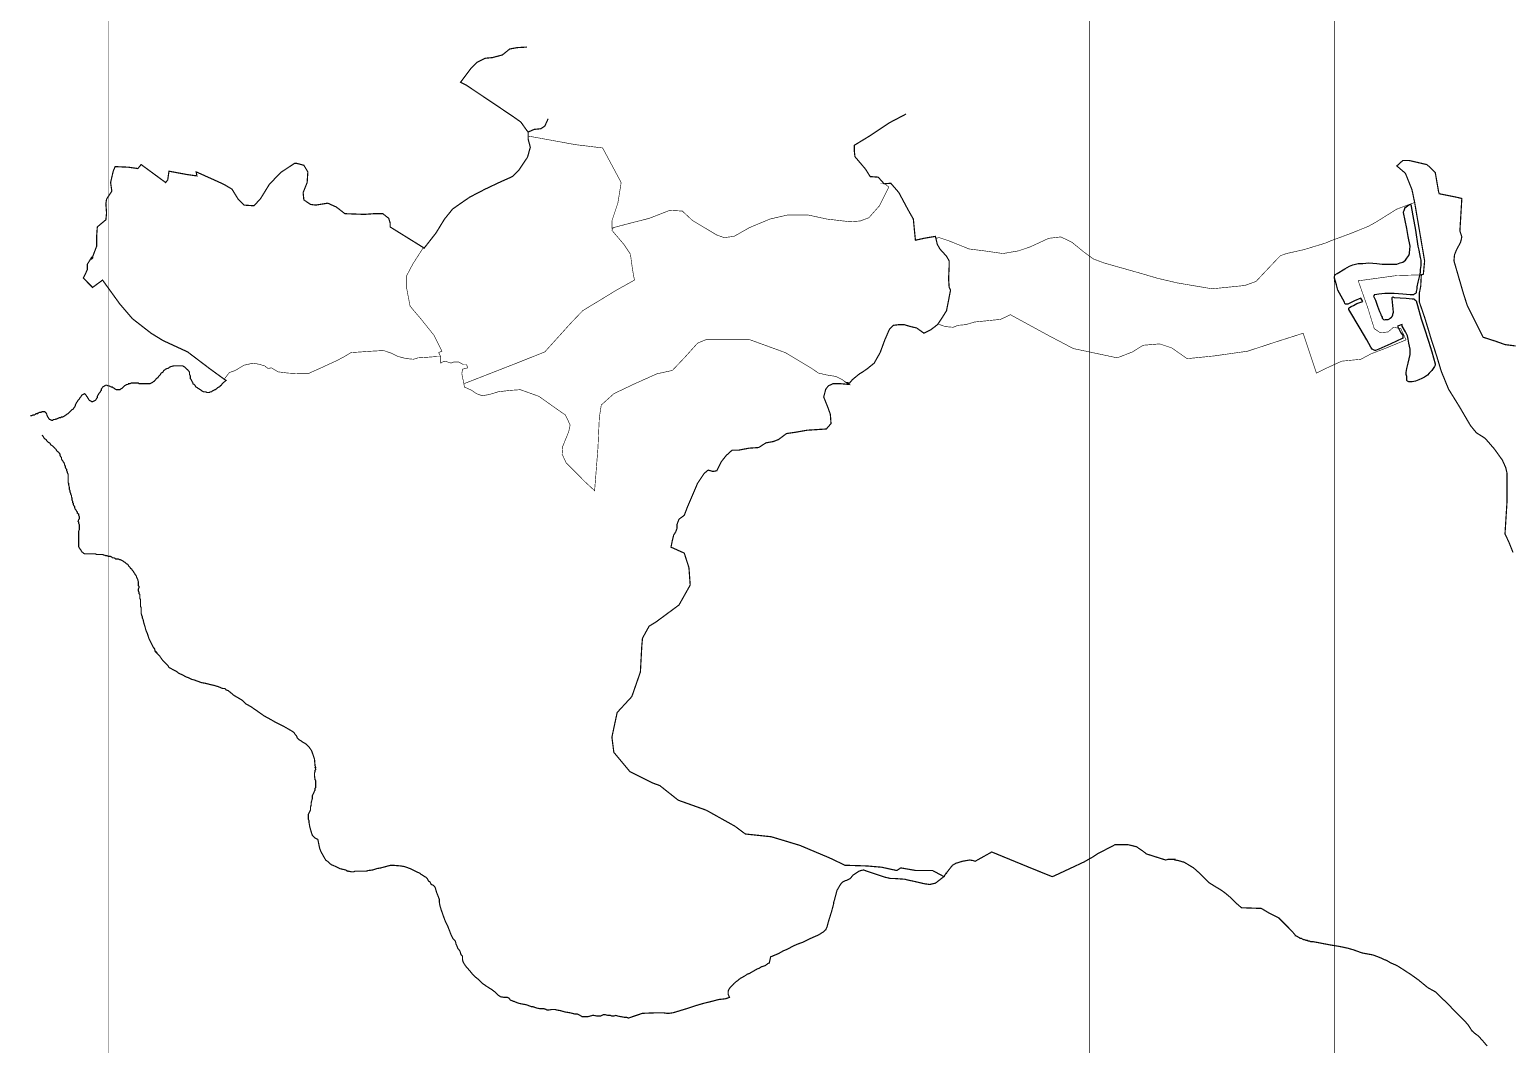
# Model space of a CAD drawing. Header units: millimetres. Extents: x -3588 to 75209, y -3737 to 38254.
# Drawn here: x 16462 to 19484, y 28905 to 30976 of the extents above; entities that cross this region are included whole.
import ezdxf

# ---------------------------------------------------------------- set-up
doc = ezdxf.new("R2010")
doc.units = ezdxf.units.MM
doc.layers.add('P', color=253, linetype='Continuous')

msp = doc.modelspace()

# ---------------------------------------------------------------- linework, layer by layer
at = {"layer": 'P'}
for points, const_width in [([(16623.308, 27097.434), (16623.308, 36423.662)], 1.2), ([(18624.733, 27097.434), (18624.733, 36423.662)], 1.2), ([(19125.312, 27423.91), (19123.411, 36422.535)], 1.2), ([(17520.413, 30793.716), (17513.643, 30778.752), (17505.449, 30773.391), (17491.91, 30771.983), (17479.763, 30766.605), (17478.355, 30768.03), (17474.402, 30773.391), (17464.8, 30786.93), (17451.26, 30796.532), (17405.25, 30827.579), (17352.454, 30862.868), (17341.731, 30868.229), (17363.176, 30896.747), (17375.611, 30908.878), (17391.695, 30917.072), (17406.658, 30918.48), (17426.983, 30923.842), (17441.946, 30935.989), (17456.91, 30938.805), (17477.234, 30939.941)], 2.417), ([(17520.413, 30793.716), (17513.643, 30778.752), (17505.449, 30773.391), (17491.91, 30771.983), (17479.763, 30766.605), (17478.355, 30768.03), (17474.402, 30773.391), (17464.8, 30786.93), (17451.26, 30796.532), (17405.25, 30827.579), (17352.454, 30862.868), (17341.731, 30868.229), (17363.176, 30896.747), (17375.611, 30908.878), (17391.695, 30917.072), (17406.658, 30918.48), (17426.983, 30923.842), (17441.946, 30935.989), (17456.91, 30938.805), (17477.234, 30939.941)], 1.2), ([(16463.527, 30187.927), (16464.952, 30187.927), (16466.36, 30187.927), (16468.889, 30189.335), (16471.721, 30189.335), (16474.266, 30190.744), (16475.674, 30192.152), (16478.491, 30192.152), (16479.899, 30193.56), (16482.444, 30194.697), (16485.276, 30194.697), (16487.805, 30196.105), (16492.046, 30196.105), (16493.454, 30196.105), (16494.591, 30194.697), (16495.999, 30193.56), (16497.407, 30190.744), (16497.407, 30189.335), (16498.816, 30186.791), (16500.224, 30183.974), (16501.36, 30182.566), (16502.768, 30180.021), (16504.177, 30180.021), (16507.009, 30178.613), (16509.538, 30178.613), (16510.962, 30180.021), (16513.779, 30180.021), (16516.324, 30181.141), (16517.732, 30181.141), (16520.549, 30182.566), (16523.093, 30183.974), (16525.926, 30183.974), (16527.334, 30185.382), (16529.863, 30185.382), (16532.695, 30186.791), (16534.104, 30187.927), (16536.648, 30189.335), (16538.057, 30190.744), (16540.873, 30192.152), (16542.01, 30193.56), (16543.418, 30194.697), (16546.251, 30197.513), (16547.659, 30198.938), (16548.779, 30200.346), (16551.612, 30201.466), (16553.02, 30204.299), (16554.428, 30205.707), (16555.565, 30208.252), (16555.565, 30209.66), (16556.973, 30212.477), (16558.381, 30215.021), (16559.79, 30216.43), (16561.198, 30219.262), (16562.334, 30220.671), (16563.743, 30221.791), (16565.151, 30224.624), (16566.575, 30226.032), (16567.984, 30228.576), (16569.104, 30229.985), (16571.936, 30231.393), (16574.753, 30232.801), (16575.889, 30231.393), (16577.298, 30229.985), (16578.706, 30227.44), (16580.114, 30226.032), (16581.523, 30223.215), (16582.659, 30221.791), (16584.067, 30219.262), (16586.9, 30217.838), (16589.429, 30216.43), (16590.837, 30216.43), (16593.67, 30217.838), (16596.214, 30219.262), (16597.622, 30220.671), (16599.031, 30223.215), (16600.439, 30224.624), (16600.439, 30227.44), (16601.847, 30229.985), (16602.984, 30231.393), (16604.392, 30234.21), (16605.8, 30235.346), (16607.225, 30238.163), (16608.633, 30239.587), (16608.633, 30242.116), (16609.753, 30243.54), (16611.162, 30246.357), (16613.994, 30247.765), (16615.403, 30248.901), (16617.947, 30250.309), (16619.355, 30250.309), (16622.172, 30248.901), (16624.717, 30248.901), (16626.125, 30247.765), (16628.958, 30246.357), (16631.486, 30246.357), (16632.911, 30244.948), (16635.727, 30243.54), (16636.864, 30242.116), (16639.68, 30240.995), (16641.089, 30240.995), (16643.633, 30240.995), (16646.45, 30240.995), (16647.874, 30242.116), (16650.403, 30243.54), (16651.811, 30244.948), (16654.644, 30247.765), (16656.052, 30248.901), (16658.597, 30250.309), (16660.005, 30251.718), (16662.822, 30251.718), (16663.958, 30253.126), (16666.774, 30253.126), (16669.607, 30254.534), (16672.136, 30254.534), (16673.56, 30254.534), (16676.377, 30254.534), (16678.921, 30254.534), (16681.738, 30254.534), (16684.283, 30254.534), (16685.691, 30253.126), (16688.524, 30253.126), (16691.052, 30253.126), (16693.885, 30253.126), (16695.293, 30253.126), (16697.838, 30253.126), (16700.654, 30253.126), (16703.471, 30253.126), (16706.016, 30253.126), (16707.424, 30253.126), (16710.257, 30254.534), (16712.785, 30255.671), (16714.209, 30257.079), (16717.026, 30258.487), (16718.162, 30259.912), (16719.571, 30261.32), (16720.979, 30263.865), (16723.796, 30265.273), (16724.932, 30266.681), (16726.34, 30269.226), (16727.749, 30270.634), (16729.173, 30272.043), (16730.581, 30274.859), (16733.11, 30275.995), (16734.534, 30277.404), (16735.943, 30280.236), (16738.487, 30281.645), (16739.895, 30282.765), (16742.712, 30284.189), (16744.12, 30284.189), (16746.665, 30285.598), (16748.073, 30287.006), (16750.906, 30288.414), (16752.026, 30288.414), (16756.267, 30289.551), (16757.676, 30289.551), (16760.22, 30289.551), (16763.037, 30289.551), (16765.581, 30289.551), (16766.99, 30289.551), (16769.822, 30289.551), (16772.351, 30289.551), (16775.184, 30289.551), (16776.592, 30288.414), (16779.137, 30287.006), (16780.545, 30285.598), (16783.362, 30282.765), (16784.77, 30281.645), (16785.906, 30280.236), (16787.314, 30278.812), (16788.723, 30275.995), (16788.723, 30273.451), (16788.723, 30272.043), (16790.147, 30269.226), (16790.147, 30266.681), (16790.147, 30263.865), (16791.555, 30262.44), (16792.676, 30259.912), (16794.084, 30257.079), (16795.508, 30255.671), (16795.508, 30253.126), (16798.325, 30251.718), (16799.461, 30250.309), (16800.87, 30247.765), (16802.278, 30246.357), (16805.095, 30244.948), (16806.231, 30243.54), (16809.047, 30242.116), (16810.472, 30240.995), (16813, 30239.587), (16814.409, 30238.163), (16817.241, 30236.754), (16818.65, 30236.754), (16821.194, 30236.754), (16824.011, 30235.346), (16826.844, 30235.346), (16829.372, 30235.346), (16830.797, 30236.754), (16833.613, 30236.754), (16834.733, 30238.163), (16837.566, 30239.587), (16840.383, 30240.995), (16841.519, 30240.995), (16844.336, 30243.54), (16845.744, 30244.948), (16848.289, 30246.357), (16851.121, 30247.765), (16851.121, 30248.901), (16853.938, 30250.309), (16855.058, 30253.126), (16863.252, 30259.912), (16859.299, 30262.44), (16829.372, 30284.189), (16784.77, 30318.053), (16734.534, 30341.211), (16710.257, 30356.158), (16672.136, 30385.813), (16646.45, 30415.724), (16611.162, 30464.567), (16590.837, 30449.604), (16573.345, 30467.112), (16571.936, 30468.52), (16575.889, 30476.698), (16580.114, 30486.012), (16580.114, 30497.023), (16585.476, 30505.217), (16588.308, 30510.578), (16589.429, 30507.761), (16590.837, 30509.17), (16590.837, 30511.986), (16599.031, 30533.447), (16599.031, 30552.636), (16600.439, 30572.96), (16609.753, 30580.866), (16617.947, 30587.636), (16619.355, 30601.191), (16617.947, 30620.379), (16619.355, 30629.709), (16630.078, 30646.081), (16627.549, 30663.573), (16632.911, 30686.731), (16636.864, 30696.045), (16663.958, 30694.909), (16683.146, 30692.092), (16689.932, 30700.27), (16739.895, 30663.573), (16744.12, 30668.935), (16746.665, 30686.731), (16783.362, 30679.945), (16803.686, 30677.128), (16802.278, 30685.306), (16838.974, 30668.935), (16859.299, 30659.62), (16875.383, 30650.034), (16887.818, 30629.709), (16899.949, 30617.563), (16920.273, 30616.154), (16933.828, 30631.118), (16951.32, 30659.62), (16974.478, 30683.898), (17002.98, 30702.814), (17006.933, 30702.814), (17021.897, 30698.862), (17030.091, 30685.306), (17028.666, 30663.573), (17020.489, 30643.249), (17021.897, 30628.285), (17035.452, 30618.971), (17046.174, 30617.563), (17070.74, 30621.516), (17088.232, 30613.61), (17105.74, 30600.055), (17145.253, 30598.646), (17165.578, 30600.055), (17183.086, 30600.055), (17195.217, 30590.468), (17198.05, 30580.866), (17198.05, 30572.96), (17265.793, 30530.903), (17267.202, 30529.494), (17291.479, 30560.541), (17308.987, 30589.06), (17325.359, 30609.385), (17338.914, 30618.971), (17360.647, 30633.934), (17391.695, 30650.034), (17420.213, 30663.573), (17447.308, 30675.72), (17460.863, 30689.259), (17478.355, 30715.233), (17484.004, 30735.558), (17479.763, 30751.658), (17479.763, 30758.427), (17479.763, 30766.605), (17491.91, 30771.983), (17505.449, 30773.391), (17513.643, 30778.752), (17520.413, 30793.716)], 2.417), ([(18250.694, 30803.302), (18216.814, 30785.522), (18176.165, 30758.427), (18145.117, 30739.511), (18145.117, 30728.788), (18146.526, 30716.37), (18168.275, 30690.684), (18177.589, 30675.72), (18193.961, 30674.584), (18206.092, 30661.029), (18219.647, 30662.165), (18236.019, 30643.249), (18254.935, 30607.96), (18265.657, 30589.06), (18269.898, 30545.866), (18287.39, 30549.819), (18310.548, 30553.772), (18311.668, 30549.819), (18314.501, 30537.672), (18319.862, 30528.086), (18333.401, 30513.122), (18338.762, 30503.808), (18338.762, 30492.798), (18337.642, 30467.112), (18338.762, 30449.604), (18341.595, 30444.242), (18333.401, 30402.185), (18324.087, 30387.221), (18315.909, 30375.074), (18313.076, 30372.258), (18300.946, 30362.944), (18287.39, 30356.158), (18272.427, 30366.897), (18260.296, 30369.713), (18246.741, 30373.666), (18236.019, 30373.666), (18225.008, 30372.258), (18216.814, 30364.064), (18207.5, 30342.619), (18197.914, 30316.645), (18185.767, 30295.184), (18172.228, 30284.189), (18162.626, 30277.404), (18155.84, 30273.451), (18141.165, 30261.32), (18135.515, 30254.534), (18128.746, 30255.671), (18134.395, 30251.718), (18118.023, 30253.126), (18101.651, 30253.126), (18092.337, 30248.901), (18086.976, 30242.116), (18082.735, 30226.032), (18090.929, 30205.707), (18096.29, 30190.744), (18097.698, 30171.827), (18088.096, 30160.817), (18048.855, 30158.288), (18024.577, 30154.047), (18006.797, 30151.503), (17990.714, 30139.372), (17979.703, 30135.131), (17965.028, 30132.586), (17950.064, 30123), (17929.739, 30121.592), (17909.415, 30117.639), (17895.86, 30117.639), (17883.729, 30106.628), (17874.127, 30094.481), (17864.524, 30075.565), (17856.619, 30074.157), (17847.032, 30076.989), (17838.838, 30070.204), (17825.283, 30049.879), (17813.152, 30021.376), (17804.959, 30002.46), (17798.189, 29984.68), (17787.466, 29976.774), (17783.225, 29965.763), (17783.225, 29957.57), (17780.681, 29950.8), (17776.456, 29944.03), (17773.911, 29933.292), (17771.095, 29919.753), (17798.189, 29907.606), (17807.791, 29877.695), (17810.32, 29842.407), (17787.466, 29801.757), (17740.031, 29766.741), (17726.492, 29758.563), (17712.937, 29733.998), (17711.529, 29717.914), (17708.696, 29665.118), (17691.204, 29614.882), (17661.277, 29582.411), (17650.555, 29532.175), (17654.508, 29501.112), (17687.251, 29461.871), (17733.262, 29438.729), (17748.225, 29433.368), (17786.058, 29403.441), (17843.079, 29383.116), (17901.221, 29350.661), (17922.954, 29334.561), (17975.75, 29328.928), (18033.892, 29311.42), (18094.866, 29285.734), (18126.201, 29270.77), (18170.803, 29269.362), (18200.73, 29266.817), (18231.778, 29260.048), (18239.971, 29265.409), (18271.019, 29260.048), (18304.899, 29260.048), (18328.04, 29247.629), (18310.548, 29234.074), (18304.899, 29232.937), (18299.537, 29231.529), (18288.799, 29232.937), (18265.657, 29238.299), (18253.527, 29240.843), (18248.149, 29242.252), (18227.825, 29243.676), (18219.647, 29243.676), (18207.5, 29246.493), (18175.044, 29257.215), (18164.034, 29261.168), (18158.673, 29260.048), (18154.72, 29258.623), (18142.301, 29250.446), (18136.94, 29243.676), (18128.746, 29239.723), (18127.625, 29239.723), (18121.976, 29236.89), (18118.023, 29232.937), (18115.191, 29228.712), (18109.829, 29219.398), (18104.468, 29199.074), (18103.06, 29194.833), (18103.06, 29192.288), (18099.107, 29177.325), (18092.337, 29155.592), (18089.505, 29144.869), (18086.976, 29139.22), (18082.735, 29135.267), (18072.012, 29128.497), (18053.096, 29120.303), (18039.541, 29113.534), (18028.53, 29109.581), (18019.216, 29105.356), (18009.63, 29099.979), (18000.028, 29096.026), (17990.714, 29090.664), (17977.158, 29085.031), (17974.342, 29083.895), (17971.797, 29071.476), (17968.981, 29070.34), (17963.603, 29066.115), (17955.425, 29063.57), (17951.473, 29060.753), (17947.232, 29059.329), (17944.703, 29057.921), (17937.917, 29053.968), (17931.148, 29050.015), (17926.907, 29048.607), (17922.954, 29045.79), (17916.184, 29041.837), (17913.368, 29040.429), (17909.415, 29037.596), (17906.582, 29035.052), (17902.629, 29032.235), (17899.813, 29029.69), (17895.86, 29025.465), (17893.043, 29022.921), (17889.09, 29017.271), (17887.682, 29013.318), (17887.682, 29010.502), (17887.682, 29009.366), (17887.682, 29007.957), (17890.498, 29001.188), (17882.304, 28998.355), (17868.765, 28996.947), (17853.802, 28992.994), (17837.43, 28989.041), (17818.514, 28983.408), (17802.43, 28978.03), (17775.32, 28969.852), (17767.142, 28968.716), (17762.901, 28968.716), (17754.995, 28969.852), (17749.346, 28969.852), (17743.984, 28969.852), (17712.937, 28968.716), (17684.435, 28959.13), (17680.482, 28960.538), (17676.241, 28960.538), (17662.686, 28963.083), (17658.733, 28964.491), (17654.508, 28963.083), (17650.555, 28963.083), (17647.722, 28964.491), (17642.361, 28964.491), (17637, 28965.899), (17633.047, 28965.899), (17627.397, 28963.083), (17623.46, 28963.083), (17620.628, 28963.083), (17613.858, 28964.491), (17611.314, 28964.491), (17601.711, 28961.947), (17593.533, 28961.947), (17589.581, 28961.947), (17585.628, 28964.491), (17579.978, 28967.308), (17574.617, 28967.308), (17565.303, 28969.852), (17555.701, 28971.261), (17546.098, 28974.077), (17538.209, 28975.502), (17533.968, 28976.622), (17528.606, 28976.622), (17521.837, 28975.502), (17517.884, 28975.502), (17516.46, 28976.622), (17512.235, 28978.03), (17509.69, 28978.03), (17504.329, 28978.03), (17497.559, 28979.455), (17493.318, 28980.863), (17489.365, 28982.271), (17486.549, 28982.271), (17475.81, 28986.224), (17467.632, 28987.633), (17460.863, 28989.041), (17454.077, 28991.585), (17451.26, 28992.994), (17450.124, 28992.994), (17443.355, 28995.826), (17440.538, 28999.779), (17437.705, 29001.188), (17435.161, 29001.188), (17430.936, 29001.188), (17423.03, 29002.596), (17417.381, 29006.549), (17414.836, 29009.366), (17410.611, 29013.318), (17405.25, 29017.271), (17394.511, 29024.057), (17386.333, 29029.69), (17382.38, 29033.643), (17376.731, 29039.004), (17369.962, 29044.382), (17366.009, 29048.607), (17360.647, 29055.376), (17352.454, 29064.706), (17347.092, 29072.884), (17345.684, 29078.246), (17345.684, 29082.487), (17345.684, 29083.895), (17345.684, 29085.031), (17342.851, 29087.848), (17340.323, 29096.026), (17336.082, 29101.403), (17334.961, 29104.22), (17333.537, 29108.173), (17332.129, 29110.989), (17332.129, 29112.125), (17330.721, 29116.35), (17326.768, 29120.303), (17325.359, 29123.136), (17322.527, 29128.497), (17315.757, 29146.005), (17310.396, 29157), (17307.851, 29163.785), (17302.202, 29179.869), (17299.673, 29188.063), (17298.265, 29196.241), (17298.265, 29201.602), (17292.888, 29215.157), (17290.071, 29224.76), (17288.663, 29227.304), (17286.118, 29230.121), (17281.877, 29231.529), (17280.757, 29234.074), (17279.349, 29236.89), (17276.516, 29238.299), (17273.987, 29243.676), (17272.563, 29245.084), (17271.155, 29246.493), (17268.338, 29247.629), (17264.385, 29250.446), (17261.552, 29251.854), (17259.024, 29254.398), (17252.238, 29257.215), (17238.699, 29264.001), (17227.689, 29267.954), (17219.783, 29269.362), (17203.411, 29270.77), (17199.458, 29270.77), (17193.809, 29269.362), (17179.133, 29265.409), (17170.939, 29264.001), (17162.762, 29261.168), (17153.159, 29260.048), (17149.206, 29258.623), (17145.253, 29258.623), (17139.604, 29258.623), (17137.076, 29258.623), (17134.243, 29258.623), (17130.29, 29258.623), (17126.065, 29258.623), (17123.52, 29257.215), (17122.112, 29257.215), (17120.704, 29257.215), (17112.51, 29258.623), (17111.39, 29258.623), (17112.51, 29260.048), (17111.39, 29258.623), (17107.149, 29261.168), (17095.018, 29264.001), (17089.641, 29266.817), (17084.279, 29269.362), (17077.51, 29272.179), (17071.86, 29277.54), (17066.499, 29281.493), (17062.546, 29288.278), (17057.185, 29297.865), (17054.368, 29304.65), (17052.944, 29311.42), (17051.536, 29318.189), (17050.415, 29323.55), (17047.583, 29324.975), (17044.766, 29326.383), (17042.222, 29328.928), (17039.405, 29331.744), (17037.981, 29335.697), (17035.452, 29343.875), (17034.044, 29349.252), (17032.619, 29357.43), (17032.619, 29361.671), (17031.211, 29364.2), (17031.211, 29367.033), (17031.211, 29372.394), (17031.211, 29375.21), (17032.619, 29377.755), (17034.044, 29380.572), (17035.452, 29383.116), (17035.452, 29387.357), (17035.452, 29388.766), (17036.86, 29394.127), (17036.86, 29398.08), (17037.981, 29402.321), (17039.405, 29407.682), (17039.405, 29413.043), (17042.222, 29418.404), (17043.63, 29422.645), (17044.766, 29423.766), (17044.766, 29426.598), (17044.766, 29428.007), (17046.174, 29429.415), (17046.174, 29431.96), (17046.174, 29437.321), (17046.174, 29442.97), (17044.766, 29445.499), (17043.63, 29453.693), (17043.63, 29459.054), (17044.766, 29461.871), (17044.766, 29464.415), (17046.174, 29465.823), (17046.174, 29467.248), (17044.766, 29470.064), (17046.174, 29470.064), (17044.766, 29474.017), (17043.63, 29487.573), (17042.222, 29491.525), (17040.813, 29495.75), (17039.405, 29499.703), (17037.981, 29503.944), (17035.452, 29507.897), (17032.619, 29511.85), (17030.091, 29514.667), (17027.258, 29517.483), (17023.305, 29520.028), (17020.489, 29521.436), (17016.536, 29524.269), (17012.295, 29526.798), (17010.886, 29528.222), (17008.342, 29531.039), (17006.933, 29534.992), (17004.117, 29537.808), (17001.572, 29541.761), (16997.331, 29544.594), (16983.792, 29552.5), (16962.331, 29563.494), (16955.561, 29567.447), (16940.598, 29575.641), (16927.043, 29585.243), (16913.504, 29594.557), (16903.901, 29599.919), (16897.132, 29606.688), (16890.346, 29610.929), (16881.032, 29616.29), (16876.807, 29619.107), (16874.263, 29621.652), (16867.493, 29627.013), (16863.252, 29628.421), (16860.707, 29631.254), (16856.482, 29631.254), (16847.168, 29635.207), (16837.566, 29638.023), (16830.797, 29639.432), (16821.194, 29641.976), (16813, 29643.385), (16798.325, 29648.746), (16792.676, 29650.17), (16787.314, 29652.987), (16780.545, 29655.531), (16773.759, 29659.484), (16766.99, 29662.301), (16761.628, 29666.542), (16756.267, 29669.071), (16746.665, 29674.448), (16744.12, 29678.673), (16734.534, 29687.987), (16730.581, 29693.348), (16727.749, 29697.589), (16722.387, 29702.95), (16719.571, 29705.767), (16720.979, 29705.767), (16718.162, 29708.312), (16717.026, 29713.673), (16715.618, 29713.673), (16708.848, 29727.228), (16706.016, 29732.877), (16703.471, 29740.783), (16702.063, 29745.008), (16700.654, 29747.553), (16699.246, 29751.794), (16697.838, 29757.155), (16695.293, 29765.333), (16693.885, 29772.119), (16692.46, 29774.647), (16692.46, 29777.48), (16691.052, 29780.296), (16691.052, 29781.433), (16689.932, 29784.249), (16689.932, 29787.066), (16689.932, 29789.611), (16689.932, 29791.019), (16689.932, 29796.396), (16688.524, 29799.213), (16688.524, 29801.757), (16688.524, 29803.166), (16688.524, 29805.982), (16688.524, 29808.527), (16688.524, 29811.344), (16688.524, 29812.768), (16687.099, 29815.297), (16687.099, 29818.129), (16687.099, 29820.946), (16687.099, 29823.49), (16685.691, 29824.899), (16685.691, 29827.715), (16684.283, 29830.26), (16684.283, 29831.668), (16684.283, 29834.501), (16685.691, 29837.046), (16685.691, 29839.862), (16684.283, 29841.271), (16684.283, 29842.407), (16684.283, 29843.815), (16684.283, 29846.632), (16684.283, 29849.176), (16683.146, 29851.993), (16683.146, 29853.417), (16681.738, 29855.946), (16680.33, 29858.779), (16680.33, 29860.187), (16678.921, 29862.732), (16677.513, 29864.14), (16676.377, 29866.957), (16674.968, 29868.365), (16673.56, 29870.909), (16672.136, 29872.318), (16670.727, 29875.15), (16668.199, 29876.271), (16666.774, 29879.103), (16665.366, 29880.512), (16663.958, 29881.92), (16662.822, 29884.465), (16660.005, 29885.873), (16658.597, 29887.281), (16657.188, 29888.69), (16654.644, 29889.826), (16653.235, 29891.234), (16650.403, 29892.642), (16647.874, 29894.067), (16646.45, 29894.067), (16643.633, 29895.475), (16641.089, 29895.475), (16638.272, 29895.475), (16636.864, 29896.595), (16634.319, 29898.02), (16631.486, 29898.02), (16630.078, 29899.428), (16627.549, 29900.836), (16624.717, 29900.836), (16623.308, 29900.836), (16620.764, 29902.245), (16617.947, 29902.245), (16615.403, 29903.381), (16613.994, 29903.381), (16611.162, 29904.789), (16608.633, 29904.789), (16605.8, 29904.789), (16602.984, 29904.789), (16601.847, 29904.789), (16599.031, 29904.789), (16596.214, 29906.198), (16593.67, 29906.198), (16592.261, 29906.198), (16584.067, 29906.198), (16581.523, 29906.198), (16580.114, 29906.198), (16577.298, 29906.198), (16574.753, 29906.198), (16571.936, 29907.606), (16570.512, 29909.014), (16569.104, 29910.151), (16567.984, 29911.559), (16566.575, 29914.392), (16565.151, 29915.8), (16563.743, 29918.344), (16562.334, 29921.161), (16562.334, 29922.569), (16562.334, 29925.114), (16562.334, 29927.931), (16562.334, 29930.475), (16562.334, 29931.884), (16562.334, 29934.716), (16562.334, 29937.245), (16562.334, 29940.078), (16562.334, 29942.894), (16562.334, 29944.03), (16562.334, 29946.847), (16562.334, 29949.664), (16562.334, 29952.208), (16563.743, 29955.041), (16563.743, 29956.449), (16563.743, 29958.994), (16563.743, 29961.811), (16563.743, 29964.355), (16563.743, 29965.763), (16562.334, 29968.58), (16562.334, 29971.125), (16561.198, 29972.533), (16562.334, 29975.366), (16563.743, 29977.894), (16563.743, 29980.727), (16563.743, 29982.135), (16562.334, 29984.68), (16562.334, 29987.497), (16559.79, 29988.905), (16559.79, 29991.449), (16558.381, 29992.858), (16556.973, 29995.69), (16555.565, 29997.099), (16554.428, 29999.643), (16554.428, 30002.46), (16553.02, 30003.868), (16551.612, 30006.413), (16551.612, 30009.23), (16550.187, 30010.638), (16550.187, 30013.182), (16548.779, 30016.015), (16548.779, 30018.544), (16548.779, 30019.968), (16547.659, 30022.785), (16547.659, 30025.329), (16546.251, 30028.146), (16546.251, 30029.554), (16544.826, 30032.099), (16544.826, 30034.916), (16543.418, 30037.748), (16543.418, 30038.868), (16543.418, 30041.701), (16542.01, 30047.062), (16542.01, 30049.879), (16540.873, 30051.287), (16540.873, 30053.832), (16540.873, 30056.665), (16540.873, 30059.193), (16540.873, 30060.617), (16540.873, 30063.434), (16540.873, 30065.979), (16540.873, 30068.795), (16539.465, 30071.612), (16539.465, 30072.748), (16538.057, 30075.565), (16538.057, 30078.398), (16536.648, 30079.518), (16535.24, 30082.351), (16535.24, 30085.167), (16534.104, 30086.303), (16532.695, 30091.937), (16531.287, 30093.073), (16529.863, 30095.89), (16528.454, 30097.314), (16527.334, 30099.843), (16527.334, 30102.675), (16525.926, 30104.084), (16524.501, 30106.628), (16524.501, 30109.445), (16523.093, 30110.853), (16521.685, 30113.398), (16519.14, 30114.806), (16517.732, 30116.214), (16516.324, 30119.047), (16514.915, 30120.167), (16513.779, 30121.592), (16510.962, 30124.408), (16509.538, 30125.817), (16508.13, 30126.953), (16505.601, 30128.361), (16504.177, 30131.178), (16502.768, 30132.586), (16500.224, 30133.722), (16498.816, 30135.131), (16497.407, 30136.539), (16495.999, 30139.372), (16493.454, 30140.492), (16492.046, 30141.916), (16490.638, 30144.733), (16487.805, 30148.686)], 2.417), ([(19436.585, 28902.109), (19428.407, 28911.695), (19418.805, 28922.433), (19409.491, 28929.203), (19405.25, 28933.428), (19398.48, 28944.166), (19390.286, 28953.753), (19384.925, 28959.13), (19383.517, 28960.538), (19380.972, 28963.083), (19376.747, 28967.308), (19364.6, 28979.455), (19355.286, 28989.041), (19347.108, 28996.947), (19332.145, 29011.91), (19317.181, 29020.104), (19313.228, 29022.921), (19296.857, 29036.476), (19281.893, 29047.198), (19267.218, 29056.801), (19254.799, 29064.706), (19252.254, 29066.115), (19249.438, 29067.523), (19240.107, 29071.476), (19230.521, 29077.125), (19226.568, 29078.246), (19220.919, 29081.078), (19214.149, 29083.895), (19203.411, 29087.848), (19181.678, 29091.801), (19162.762, 29098.57), (19157.4, 29099.979), (19153.175, 29101.403), (19134.259, 29105.356), (19116.751, 29108.173), (19101.787, 29110.989), (19081.463, 29114.942), (19080.054, 29114.942), (19078.646, 29114.942), (19076.101, 29114.942), (19073.285, 29116.35), (19070.74, 29116.35), (19069.332, 29117.775), (19066.515, 29117.775), (19063.971, 29118.895), (19062.562, 29118.895), (19059.73, 29120.303), (19057.185, 29121.728), (19054.368, 29121.728), (19052.96, 29123.136), (19050.415, 29124.544), (19049.007, 29125.681), (19046.19, 29127.089), (19044.766, 29127.089), (19044.766, 29128.497), (19037.997, 29136.675), (19027.274, 29147.414), (19010.902, 29163.785), (18991.986, 29173.1), (18975.886, 29182.702), (18935.237, 29184.11), (18922.818, 29194.833), (18913.504, 29204.435), (18902.493, 29213.749), (18893.179, 29220.519), (18883.593, 29226.168), (18868.629, 29235.482), (18861.844, 29242.252), (18853.938, 29250.446), (18848.305, 29255.807), (18837.566, 29265.409), (18824.027, 29273.587), (18817.241, 29277.54), (18815.833, 29277.54), (18806.519, 29280.372), (18799.749, 29281.493), (18799.749, 29282.901), (18792.964, 29282.901), (18785.906, 29282.901), (18780.545, 29281.493), (18741.32, 29293.912), (18734.534, 29299.273), (18720.995, 29308.603), (18703.487, 29312.828), (18687.115, 29312.828), (18677.513, 29312.828), (18641.105, 29293.912), (18632.911, 29288.278), (18613.994, 29277.54), (18553.02, 29249.037), (18548.795, 29247.629), (18508.146, 29264.001), (18425.711, 29297.865), (18391.847, 29278.948), (18387.606, 29280.372), (18380.836, 29281.493), (18365.873, 29278.948), (18352.318, 29274.723), (18345.548, 29270.77), (18334.825, 29257.215), (18333.401, 29254.398), (18331.993, 29254.398), (18331.993, 29253.262), (18330.873, 29251.854), (18328.04, 29247.629), (18304.899, 29260.048), (18271.019, 29260.048), (18239.971, 29265.409), (18231.778, 29260.048), (18200.73, 29266.817), (18170.803, 29269.362), (18126.201, 29270.77), (18094.866, 29285.734), (18033.892, 29311.42), (17975.75, 29328.928), (17922.954, 29334.561), (17901.221, 29350.661), (17843.079, 29383.116), (17786.058, 29403.441), (17748.225, 29433.368), (17733.262, 29438.729), (17687.251, 29461.871), (17654.508, 29501.112), (17650.555, 29532.175), (17661.277, 29582.411), (17691.204, 29614.882), (17708.696, 29665.118), (17711.529, 29717.914), (17712.937, 29733.998), (17726.492, 29758.563), (17740.031, 29766.741), (17787.466, 29801.757), (17810.32, 29842.407), (17807.791, 29877.695), (17798.189, 29907.606), (17771.095, 29919.753), (17773.911, 29933.292), (17776.456, 29944.03), (17780.681, 29950.8), (17783.225, 29957.57), (17783.225, 29965.763), (17787.466, 29976.774), (17798.189, 29984.68), (17804.959, 30002.46), (17813.152, 30021.376), (17825.283, 30049.879), (17838.838, 30070.204), (17847.032, 30076.989), (17856.619, 30074.157), (17864.524, 30075.565), (17874.127, 30094.481), (17883.729, 30106.628), (17895.86, 30117.639), (17909.415, 30117.639), (17929.739, 30121.592), (17950.064, 30123), (17965.028, 30132.586), (17979.703, 30135.131), (17990.714, 30139.372), (18006.797, 30151.503), (18024.577, 30154.047), (18048.855, 30158.288), (18088.096, 30160.817), (18097.698, 30171.827), (18096.29, 30190.744), (18090.929, 30205.707), (18082.735, 30226.032), (18086.976, 30242.116), (18092.337, 30248.901), (18101.651, 30253.126), (18118.023, 30253.126), (18134.395, 30251.718), (18128.746, 30255.671), (18135.515, 30254.534), (18141.165, 30261.32), (18155.84, 30273.451), (18162.626, 30277.404), (18172.228, 30284.189), (18185.767, 30295.184), (18197.914, 30316.645), (18207.5, 30342.619), (18216.814, 30364.064), (18225.008, 30372.258), (18236.019, 30373.666), (18246.741, 30373.666), (18260.296, 30369.713), (18272.427, 30366.897), (18287.39, 30356.158), (18300.946, 30362.944), (18313.076, 30372.258), (18315.909, 30375.074), (18324.087, 30387.221), (18333.401, 30402.185), (18341.595, 30444.242), (18338.762, 30449.604), (18337.642, 30467.112), (18338.762, 30492.798), (18338.762, 30503.808), (18333.401, 30513.122), (18319.862, 30528.086), (18314.501, 30537.672), (18311.668, 30549.819), (18310.548, 30553.772), (18287.39, 30549.819), (18269.898, 30545.866), (18265.657, 30589.06), (18254.935, 30607.96), (18236.019, 30643.249), (18219.647, 30662.165), (18206.092, 30661.029), (18193.961, 30674.584), (18177.589, 30675.72), (18168.275, 30690.684), (18146.526, 30716.37), (18145.117, 30728.788), (18145.117, 30739.511), (18176.165, 30758.427), (18216.814, 30785.522), (18250.694, 30803.302)], 2.417), ([(17296.841, 30316.645), (17303.626, 30319.462), (17287.526, 30351.933), (17261.552, 30384.389), (17238.699, 30411.499), (17231.914, 30446.787), (17231.914, 30473.881), (17244.06, 30497.023), (17265.793, 30530.903), (17267.202, 30529.494), (17291.479, 30560.541), (17308.987, 30589.06), (17325.359, 30609.385), (17338.914, 30618.971), (17360.647, 30633.934), (17391.695, 30650.034), (17420.213, 30663.573), (17447.308, 30675.72), (17460.863, 30689.259), (17478.355, 30715.233), (17484.004, 30735.558), (17479.763, 30751.658), (17479.763, 30758.427), (17576.025, 30740.919), (17631.638, 30734.15), (17669.471, 30663.573), (17662.686, 30621.516), (17650.555, 30585.107), (17650.555, 30570.144), (17653.371, 30571.552), (17650.555, 30566.191), (17674.832, 30537.672), (17688.371, 30517.347), (17692.612, 30486.012), (17696.565, 30464.567), (17660.157, 30444.242), (17590.989, 30402.185), (17566.423, 30376.483), (17513.643, 30318.053), (17452.669, 30293.776), (17348.501, 30253.126), (17344.276, 30273.451), (17345.684, 30282.765), (17356.406, 30285.598), (17353.862, 30292.367), (17347.092, 30292.367), (17337.49, 30297.728), (17328.176, 30297.728), (17322.527, 30295.184), (17314.637, 30297.728), (17308.987, 30299.137), (17302.202, 30296.32), (17302.202, 30295.184), (17301.082, 30295.184), (17301.082, 30308.739), (17296.841, 30316.645)], 1.2), ([(16588.308, 30510.578), (16589.429, 30507.761), (16590.837, 30509.17), (16590.837, 30511.986), (16599.031, 30533.447), (16599.031, 30552.636), (16600.439, 30572.96), (16609.753, 30580.866), (16617.947, 30587.636), (16619.355, 30601.191), (16617.947, 30620.379), (16619.355, 30629.709), (16630.078, 30646.081), (16627.549, 30663.573), (16632.911, 30686.731), (16636.864, 30696.045), (16663.958, 30694.909), (16683.146, 30692.092), (16689.932, 30700.27), (16739.895, 30663.573), (16744.12, 30668.935), (16746.665, 30686.731), (16783.362, 30679.945), (16803.686, 30677.128), (16802.278, 30685.306), (16838.974, 30668.935), (16859.299, 30659.62), (16875.383, 30650.034), (16887.818, 30629.709), (16899.949, 30617.563), (16920.273, 30616.154), (16933.828, 30631.118), (16951.32, 30659.62), (16974.478, 30683.898), (17002.98, 30702.814), (17006.933, 30702.814), (17021.897, 30698.862), (17030.091, 30685.306), (17028.666, 30663.573), (17020.489, 30643.249), (17021.897, 30628.285), (17035.452, 30618.971), (17046.174, 30617.563), (17070.74, 30621.516), (17088.232, 30613.61), (17105.74, 30600.055), (17145.253, 30598.646), (17165.578, 30600.055), (17183.086, 30600.055), (17195.217, 30590.468), (17198.05, 30580.866), (17198.05, 30572.96), (17265.793, 30530.903), (17244.06, 30497.023), (17231.914, 30473.881), (17231.914, 30446.787), (17238.699, 30411.499), (17261.552, 30384.389), (17287.526, 30351.933), (17303.626, 30319.462), (17296.841, 30316.645), (17301.082, 30308.739), (17294.312, 30308.739), (17276.516, 30307.331), (17254.783, 30305.922), (17245.469, 30303.09), (17230.505, 30304.514), (17214.133, 30308.739), (17200.578, 30315.509), (17184.495, 30320.886), (17158.809, 30319.462), (17118.159, 30316.645), (17107.149, 30309.875), (17089.641, 30300.561), (17057.185, 30285.598), (17030.091, 30273.451), (17017.656, 30273.451), (16989.441, 30274.859), (16969.117, 30277.404), (16955.561, 30285.598), (16948.792, 30284.189), (16942.006, 30289.551), (16932.42, 30292.367), (16918.865, 30295.184), (16899.949, 30290.959), (16882.168, 30280.236), (16870.022, 30275.995), (16859.299, 30262.44), (16829.372, 30284.189), (16784.77, 30318.053), (16734.534, 30341.211), (16710.257, 30356.158), (16672.136, 30385.813), (16646.45, 30415.724), (16611.162, 30464.567), (16590.837, 30449.604), (16573.345, 30467.112), (16571.936, 30468.52), (16575.889, 30476.698), (16580.114, 30486.012), (16580.114, 30497.023), (16585.476, 30505.217), (16588.308, 30510.578)], 1.2), ([(19489.381, 29909.014), (19481.187, 29929.339), (19474.418, 29944.03), (19473.01, 29946.847), (19477.234, 30014.591), (19477.234, 30070.204), (19474.418, 30082.351), (19467.632, 30097.314), (19451.26, 30120.167), (19432.36, 30141.916), (19414.852, 30152.911), (19402.705, 30167.602), (19379.564, 30207.115), (19357.831, 30242.116), (19342.867, 30278.812), (19333.553, 30309.875), (19322.543, 30343.739), (19308.987, 30388.63), (19298.265, 30419.677), (19298.265, 30438.593), (19301.082, 30452.148), (19302.218, 30475.29), (19306.459, 30476.698), (19308.987, 30503.808), (19288.663, 30622.924), (19283.302, 30648.61), (19269.762, 30682.49), (19252.254, 30697.453), (19264.385, 30708.464), (19277.94, 30708.464), (19313.228, 30700.27), (19319.998, 30694.909), (19330.737, 30683.898), (19337.506, 30644.657), (19338.914, 30640.704), (19372.794, 30633.934), (19384.925, 30631.118), (19380.972, 30564.782), (19384.925, 30552.636), (19382.38, 30541.625), (19374.203, 30526.662), (19369.962, 30515.939), (19368.841, 30503.808), (19387.758, 30438.593), (19395.936, 30412.907), (19428.407, 30347.98), (19454.093, 30339.786), (19473.01, 30333.017), (19494.743, 30330.2)], 2.417), ([(19494.743, 30330.2), (19473.01, 30333.017), (19454.093, 30339.786), (19428.407, 30347.98), (19395.936, 30412.907), (19387.758, 30438.593), (19368.841, 30503.808), (19369.962, 30515.939), (19374.203, 30526.662), (19382.38, 30541.625), (19384.925, 30552.636), (19380.972, 30564.782), (19384.925, 30631.118), (19372.794, 30633.934), (19338.914, 30640.704), (19337.506, 30644.657), (19330.737, 30683.898), (19319.998, 30694.909), (19313.228, 30700.27), (19277.94, 30708.464), (19264.385, 30708.464), (19252.254, 30697.453), (19269.762, 30682.49), (19283.302, 30648.61), (19288.663, 30622.924), (19308.987, 30503.808), (19306.459, 30476.698), (19302.218, 30475.29), (19301.082, 30452.148), (19298.265, 30438.593), (19298.265, 30419.677), (19308.987, 30388.63), (19322.543, 30343.739), (19333.553, 30309.875), (19342.867, 30278.812), (19357.831, 30242.116), (19379.564, 30207.115), (19402.705, 30167.602), (19414.852, 30152.911), (19432.36, 30141.916), (19451.26, 30120.167), (19467.632, 30097.314), (19474.418, 30082.351), (19477.234, 30070.204), (19477.234, 30014.591), (19473.01, 29946.847), (19474.418, 29944.03), (19481.187, 29929.339), (19489.381, 29909.014)], 2.417), ([(19414.852, 30152.911), (19402.705, 30167.602), (19379.564, 30207.115), (19357.831, 30242.116), (19342.867, 30278.812), (19333.553, 30309.875), (19322.543, 30343.739), (19308.987, 30388.63), (19298.265, 30419.677), (19298.265, 30438.593), (19301.082, 30452.148), (19302.218, 30475.29), (19306.459, 30476.698), (19308.987, 30503.808), (19288.663, 30622.924), (19283.302, 30648.61), (19269.762, 30682.49), (19252.254, 30697.453), (19264.385, 30708.464), (19277.94, 30708.464), (19313.228, 30700.27), (19319.998, 30694.909), (19330.737, 30683.898), (19337.506, 30644.657), (19338.914, 30640.704), (19372.794, 30633.934), (19384.925, 30631.118), (19380.972, 30564.782), (19384.925, 30552.636), (19382.38, 30541.625), (19374.203, 30526.662), (19369.962, 30515.939), (19368.841, 30503.808), (19387.758, 30438.593), (19395.936, 30412.907), (19428.407, 30347.98), (19454.093, 30339.786), (19473.01, 30333.017), (19494.743, 30330.2)], 1.2), ([(18128.746, 30255.671), (18120.84, 30261.32), (18107.301, 30268.09), (18090.929, 30270.634), (18072.012, 30274.859), (18058.457, 30284.189), (18044.902, 30292.367), (18004.253, 30316.645), (17959.378, 30333.017), (17929.739, 30343.739), (17890.498, 30343.739), (17844.2, 30343.739), (17825.283, 30335.833), (17799.597, 30307.331), (17773.911, 30280.236), (17742.576, 30273.451), (17694.021, 30251.718), (17654.508, 30232.801), (17628.822, 30209.66), (17624.869, 30183.974), (17622.036, 30121.592), (17615.267, 30034.916), (17596.35, 30052.424), (17557.109, 30091.937), (17548.931, 30109.445), (17550.339, 30125.817), (17562.486, 30155.455), (17565.303, 30169.011), (17555.701, 30189.335), (17538.209, 30201.466), (17501.512, 30227.44), (17463.679, 30240.995), (17443.355, 30239.587), (17418.789, 30236.754), (17401.297, 30231.393), (17386.333, 30228.576), (17374.187, 30232.801), (17364.6, 30239.587), (17349.637, 30246.357), (17348.501, 30253.126), (17452.669, 30293.776), (17513.643, 30318.053), (17566.423, 30376.483), (17590.989, 30402.185), (17660.157, 30444.242), (17696.565, 30464.567), (17692.612, 30486.012), (17688.371, 30517.347), (17674.832, 30537.672), (17650.555, 30566.191), (17653.371, 30571.552), (17694.021, 30582.274), (17726.492, 30590.468), (17768.55, 30606.84), (17794.236, 30605.432), (17814.561, 30586.515), (17864.524, 30556.589), (17879.488, 30551.227), (17899.813, 30553.772), (17931.148, 30571.552), (17972.917, 30589.06), (18008.206, 30597.238), (18051.688, 30597.238), (18089.505, 30589.06), (18135.515, 30583.683), (18157.264, 30585.107), (18175.044, 30591.877), (18196.489, 30616.154), (18215.694, 30654.259), (18207.5, 30661.029), (18206.092, 30661.029), (18219.647, 30662.165), (18236.019, 30643.249), (18254.935, 30607.96), (18265.657, 30589.06), (18269.898, 30545.866), (18287.39, 30549.819), (18310.548, 30553.772), (18311.668, 30549.819), (18314.501, 30537.672), (18319.862, 30528.086), (18333.401, 30513.122), (18338.762, 30503.808), (18338.762, 30492.798), (18337.642, 30467.112), (18338.762, 30449.604), (18341.595, 30444.242), (18333.401, 30402.185), (18324.087, 30387.221), (18315.909, 30375.074), (18313.076, 30372.258), (18300.946, 30362.944), (18287.39, 30356.158), (18272.427, 30366.897), (18260.296, 30369.713), (18246.741, 30373.666), (18236.019, 30373.666), (18225.008, 30372.258), (18216.814, 30364.064), (18207.5, 30342.619), (18197.914, 30316.645), (18185.767, 30295.184), (18172.228, 30284.189), (18162.626, 30277.404), (18155.84, 30273.451), (18141.165, 30261.32), (18135.515, 30254.534), (18128.746, 30255.671)], 1.2), ([(18315.909, 30375.074), (18324.087, 30387.221), (18333.401, 30402.185), (18341.595, 30444.242), (18338.762, 30449.604), (18337.642, 30467.112), (18338.762, 30492.798), (18338.762, 30503.808), (18333.401, 30513.122), (18319.862, 30528.086), (18314.501, 30537.672), (18311.668, 30549.819), (18318.438, 30551.227), (18338.762, 30544.458), (18379.412, 30528.086), (18410.747, 30524.133), (18448.58, 30518.756), (18479.915, 30524.133), (18504.193, 30532.311), (18542.01, 30549.819), (18566.575, 30552.636), (18578.722, 30546.986), (18589.445, 30541.625), (18612.586, 30522.709), (18632.911, 30507.761), (18654.644, 30499.567), (18730.581, 30478.106), (18763.053, 30468.52), (18803.702, 30458.918), (18875.399, 30446.787), (18942.022, 30453.557), (18964.892, 30461.735), (18986.625, 30484.892), (19006.949, 30506.337), (19015.127, 30514.531), (19027.274, 30518.756), (19062.562, 30526.662), (19107.165, 30540.217), (19116.751, 30544.458), (19157.4, 30559.405), (19193.825, 30574.097), (19208.788, 30582.274), (19252.254, 30609.385), (19288.663, 30622.924), (19308.987, 30503.808), (19306.459, 30476.698), (19302.218, 30475.29), (19252.254, 30473.881), (19192.688, 30465.687), (19173.5, 30463.159), (19192.688, 30408.954), (19206.244, 30365.488), (19218.374, 30357.294), (19234.474, 30358.703), (19245.485, 30368.305), (19260.432, 30365.488), (19271.171, 30342.619), (19227.689, 30324.839), (19199.458, 30314.1), (19179.133, 30303.09), (19139.62, 30299.137), (19107.165, 30284.189), (19088.248, 30274.859), (19061.138, 30356.158), (19009.766, 30339.786), (18947.384, 30319.462), (18879.64, 30309.875), (18826.844, 30304.514), (18824.027, 30304.514), (18792.964, 30326.247), (18768.414, 30334.425), (18734.534, 30331.608), (18712.801, 30318.053), (18681.754, 30305.922), (18624.733, 30318.053), (18592.261, 30324.839), (18538.073, 30353.341), (18463.543, 30393.991), (18452.821, 30388.63), (18443.219, 30384.389), (18390.422, 30379.027), (18372.642, 30373.666), (18356.559, 30372.258), (18346.956, 30368.305), (18330.873, 30369.713), (18315.909, 30375.074)], 1.2), ([(19489.381, 29909.014), (19481.187, 29929.339), (19474.418, 29944.03), (19473.01, 29946.847), (19477.234, 30014.591), (19477.234, 30070.204), (19474.418, 30082.351), (19467.632, 30097.314), (19451.26, 30120.167), (19432.36, 30141.916), (19414.852, 30152.911)], 1.2)]:
    msp.add_lwpolyline(points, dxfattribs=dict(at, const_width=const_width))
msp.add_lwpolyline([(19277.94, 30618.971), (19280.757, 30618.971), (19284.71, 30595.83), (19290.087, 30566.191), (19295.448, 30533.447), (19296.857, 30525.541), (19299.673, 30510.578), (19301.082, 30505.217), (19301.082, 30498.431), (19301.082, 30494.206), (19299.673, 30486.012), (19299.673, 30480.651), (19298.265, 30473.881), (19295.448, 30460.326), (19292.904, 30451.012), (19292.904, 30446.787), (19291.495, 30441.41), (19291.495, 30438.593), (19290.087, 30437.457), (19287.542, 30436.049), (19286.134, 30434.64), (19283.302, 30434.64), (19279.349, 30434.64), (19264.385, 30436.049), (19246.893, 30437.457), (19240.107, 30437.457), (19234.474, 30437.457), (19227.689, 30437.457), (19215.558, 30436.049), (19207.364, 30434.64), (19206.244, 30434.64), (19206.244, 30433.232), (19204.835, 30431.824), (19206.244, 30429.279), (19208.788, 30423.918), (19213.013, 30411.499), (19216.966, 30400.76), (19219.783, 30395.399), (19219.783, 30393.991), (19220.919, 30391.174), (19222.327, 30388.63), (19222.327, 30387.221), (19223.736, 30385.813), (19225.16, 30384.389), (19227.689, 30383.268), (19229.113, 30384.389), (19231.93, 30384.389), (19233.338, 30384.389), (19234.474, 30384.389), (19237.291, 30385.813), (19238.699, 30387.221), (19241.244, 30388.63), (19242.652, 30390.038), (19244.06, 30393.991), (19244.06, 30395.399), (19245.485, 30399.352), (19242.652, 30426.462), (19242.652, 30427.871), (19242.652, 30429.279), (19244.06, 30430.687), (19246.893, 30429.279), (19271.171, 30427.871), (19283.302, 30426.462), (19287.542, 30426.462), (19288.663, 30425.038), (19290.087, 30423.918), (19291.495, 30422.509), (19294.312, 30412.907), (19302.218, 30385.813), (19307.867, 30366.897), (19317.181, 30339.786), (19323.951, 30318.053), (19330.737, 30293.776), (19330.737, 30290.959), (19329.312, 30288.414), (19323.951, 30280.236), (19318.59, 30274.859), (19314.637, 30270.634), (19308.987, 30266.681), (19303.626, 30263.865), (19296.857, 30261.32), (19290.087, 30258.487), (19283.302, 30257.079), (19279.349, 30257.079), (19276.532, 30257.079), (19273.987, 30258.487), (19272.579, 30259.912), (19272.579, 30263.865), (19272.579, 30268.09), (19271.171, 30272.043), (19271.171, 30275.995), (19272.579, 30284.189), (19275.124, 30295.184), (19279.349, 30312.692), (19279.349, 30323.414), (19276.532, 30335.833), (19275.124, 30343.739), (19273.987, 30350.525), (19269.762, 30358.703), (19262.977, 30370.849), (19262.977, 30373.666), (19253.663, 30370.849), (19260.432, 30357.294), (19264.385, 30351.933), (19264.385, 30350.525), (19264.385, 30347.98), (19264.385, 30346.572), (19264.385, 30345.163), (19262.977, 30345.163), (19240.107, 30334.425), (19215.558, 30323.414), (19208.788, 30320.886), (19207.364, 30320.886), (19204.835, 30322.294), (19202.003, 30323.414), (19199.458, 30327.655), (19191.28, 30342.619), (19177.725, 30365.488), (19154.584, 30404.713), (19154.584, 30406.138), (19154.584, 30407.546), (19155.992, 30408.954), (19158.809, 30410.363), (19164.186, 30412.907), (19170.955, 30417.132), (19183.086, 30421.085), (19179.133, 30427.871), (19165.594, 30422.509), (19152.039, 30415.724), (19150.631, 30415.724), (19147.814, 30415.724), (19146.39, 30417.132), (19145.269, 30419.677), (19131.714, 30444.242), (19128.898, 30454.965), (19124.945, 30468.52), (19124.945, 30471.337), (19126.065, 30473.881), (19126.065, 30475.29), (19130.306, 30478.106), (19146.39, 30487.436), (19155.992, 30492.798), (19162.762, 30495.614), (19173.5, 30498.431), (19183.086, 30498.431), (19195.233, 30499.567), (19211.605, 30498.431), (19222.327, 30497.023), (19237.291, 30497.023), (19246.893, 30497.023), (19252.254, 30497.023), (19259.024, 30499.567), (19264.385, 30500.976), (19269.762, 30505.217), (19272.579, 30509.17), (19276.532, 30514.531), (19277.94, 30518.756), (19277.94, 30519.892), (19279.349, 30533.447), (19275.124, 30553.772), (19272.579, 30570.144), (19265.809, 30602.599), (19265.809, 30604.008), (19267.218, 30606.84), (19268.338, 30610.793), (19268.338, 30612.201), (19273.987, 30616.154), (19276.532, 30617.563), (19277.94, 30618.971)], dxfattribs=at)

doc.saveas('drawing.dxf')
